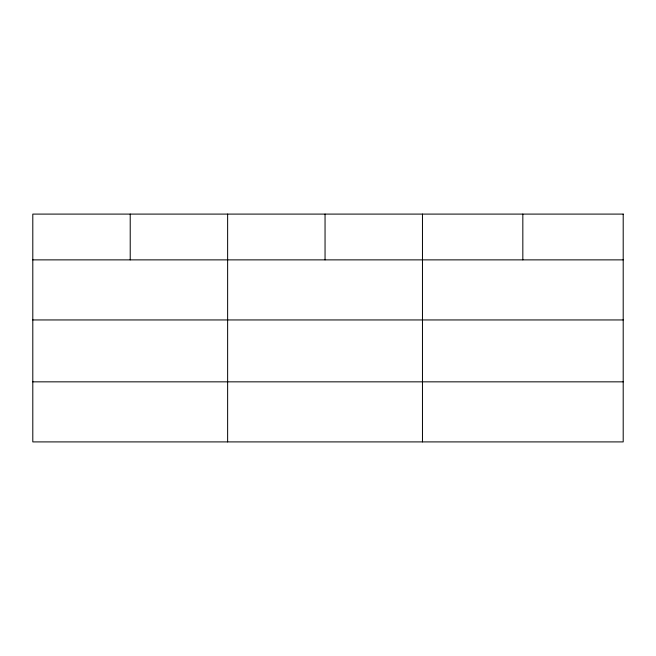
<?xml version="1.0" encoding="UTF-8"?>
<svg xmlns="http://www.w3.org/2000/svg" width="656" height="656" viewBox="0 0 656 656"><rect width="100%" height="100%" fill="white"/><g stroke="black" fill="none" stroke-linecap="round" stroke-linejoin="round"><path stroke-width="0.98" d="M32.8 259.874L623.2 259.874M32.8 319.948L623.2 319.948M32.8 381.841L623.2 381.841M522.832 214.094L522.832 259.874M422.464 214.094L422.464 441.906M325.048 214.094L325.048 259.874M227.632 214.094L227.632 441.906M130.216 214.094L130.216 259.874M623.2 214.094L32.8 214.094L32.8 441.906L623.2 441.906L623.2 214.094"/></g></svg>
